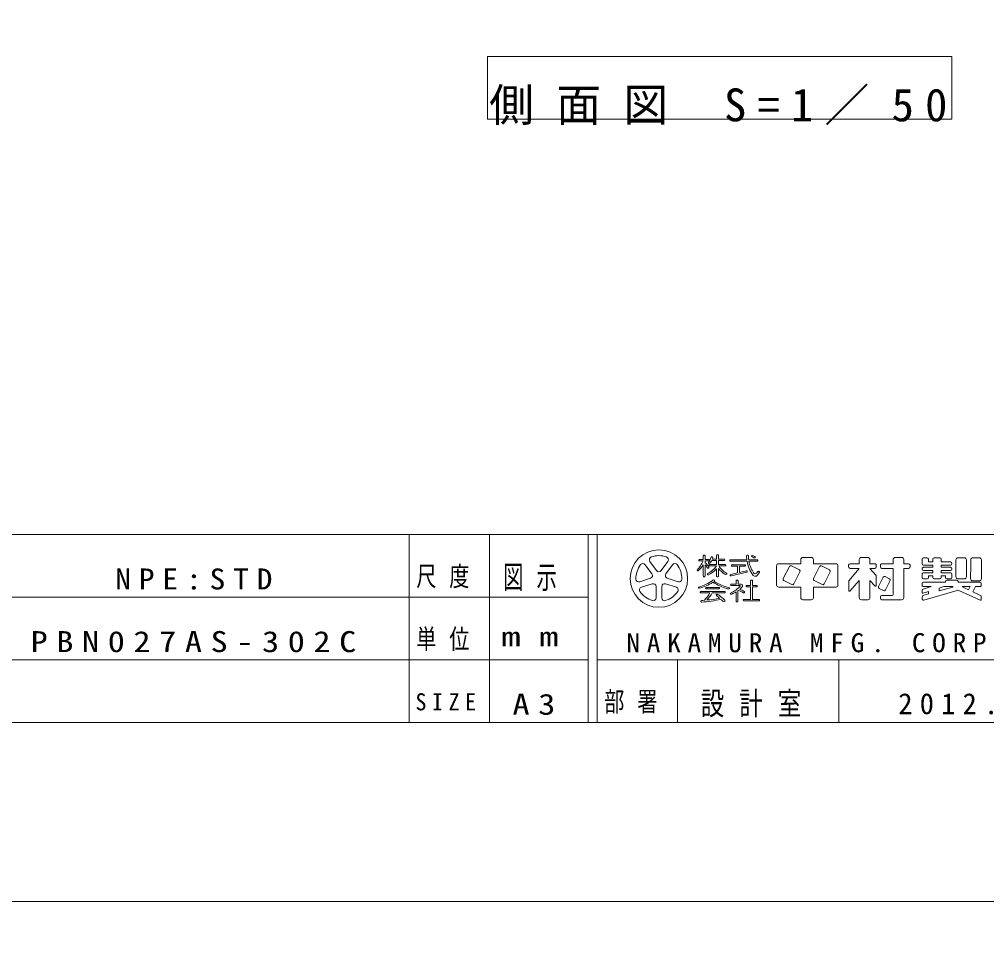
# Model space of a CAD drawing. Units: millimetres on the paper. Extents: x 0 to 420, y -594 to 297.
# Drawn here: x 242.5 to 350.5, y -302.8 to -198.4 of the extents above; entities that cross this region are included whole.
import ezdxf

# ---------------------------------------------------------------- set-up
doc = ezdxf.new("R2010")
doc.units = ezdxf.units.MM
for name, color, linetype, lineweight in [('0_2', 7, 'Continuous', 13), ('2D', 7, 'Continuous', 13), ('FMT', 7, 'Continuous', 13), ('FMT-TXT', 7, 'Continuous', 13), ('TEXT', 7, 'Continuous', 13)]:
    doc.layers.add(name, color=color, linetype=linetype, lineweight=lineweight)
doc.styles.add('ＭＳ ゴシック', font='')
doc.styles.get('ＭＳ ゴシック').set_extended_font_data('MS Gothic')

msp = doc.modelspace()

# ---------------------------------------------------------------- linework, layer by layer
at = {"layer": '0_2'}
for points in [[(0, 0), (420, 0), (420, -297), (0, -297)], [(0, -297), (420, -297), (420, -594), (0, -594)]]:
    msp.add_lwpolyline(points, close=True, dxfattribs=at)
at = {"layer": '2D'}
for p, q in [((294.776, -202.566), (294.776, -209.566)), ((346.633, -202.566), (294.776, -202.566)), ((346.633, -209.566), (346.633, -202.566)), ((294.776, -209.566), (346.633, -209.566))]:
    msp.add_line(p, q, dxfattribs=at)
at = {"layer": 'FMT'}
for p, q in [((28, -256), (403, -256)), ((286, -256), (286, -277)), ((295, -256), (295, -277)), ((306, -256), (306, -277)), ((307, -256), (307, -277)), ((166, -263), (306, -263)), ((166, -270), (306, -270)), ((307, -270), (392, -270)), ((316, -270), (316, -277)), ((334, -270), (334, -277)), ((403, -277), (28, -277))]:
    msp.add_line(p, q, dxfattribs=at)
at = {"layer": 'FMT-TXT'}
for p, q in [((318.944, -258.289), (319, -258.289)), ((320.441, -258.243), (320.5, -258.243)), ((323.808, -258.279), (323.79, -258.279)), ((313.133, -260.39), (312.385, -259.36)), ((313.65, -260.014), (312.902, -258.984)), ((314.168, -260.014), (314.916, -258.984)), ((314.686, -260.39), (315.434, -259.36)), ((318.378, -258.855), (318.378, -258.872)), ((318.864, -258.791), (318.442, -258.791)), ((318.442, -258.936), (318.854, -258.937)), ((318.864, -258.791), (318.864, -258.369)), ((319.078, -260.618), (319.08, -259.374)), ((319.08, -258.369), (319.08, -258.791)), ((319.08, -258.791), (319.482, -258.791)), ((319.482, -258.936), (319.08, -258.937)), ((319.08, -258.937), (319.08, -259.135)), ((319.483, -259.215), (319.484, -259.215)), ((319.544, -259.354), (320.361, -259.354)), ((319.546, -258.855), (319.546, -258.872)), ((320.361, -258.877), (319.828, -258.877)), ((319.834, -258.48), (319.876, -258.492)), ((319.89, -258.733), (320.361, -258.733)), ((320.361, -258.733), (320.361, -258.323)), ((320.361, -259.354), (320.361, -258.877)), ((320.58, -258.323), (320.581, -258.733)), ((320.581, -258.733), (321.206, -258.733)), ((320.581, -258.877), (320.581, -259.354)), ((321.206, -258.878), (320.581, -258.877)), ((320.581, -259.354), (321.327, -259.354)), ((321.27, -258.797), (321.27, -258.814)), ((321.823, -258.875), (321.823, -258.913)), ((323.734, -258.811), (321.887, -258.811)), ((321.887, -258.977), (323.755, -258.977)), ((323.511, -259.357), (322.072, -259.357)), ((324.898, -258.809), (323.94, -258.811)), ((323.967, -258.977), (324.898, -258.977)), ((324.285, -258.361), (324.282, -258.365)), ((324.287, -258.426), (324.517, -258.587)), ((324.384, -258.342), (324.627, -258.444)), ((324.664, -258.549), (324.665, -258.547)), ((324.962, -258.913), (324.962, -258.873)), ((327.295, -259.245), (329.759, -259.246)), ((329.759, -259.246), (329.759, -258.786)), ((329.999, -258.546), (330.933, -258.546)), ((331.173, -258.784), (331.176, -259.246)), ((331.176, -259.246), (333.679, -259.246)), ((336.301, -259.258), (335.271, -259.258)), ((336.302, -258.785), (336.301, -259.258)), ((337.251, -258.546), (336.542, -258.546)), ((337.491, -259.258), (337.491, -258.786)), ((338.033, -259.255), (337.491, -259.258)), ((338.827, -259.255), (340.08, -259.258)), ((340.08, -259.258), (340.08, -258.786)), ((340.32, -258.546), (341.028, -258.546)), ((341.268, -258.785), (341.27, -259.258)), ((341.27, -259.258), (341.806, -259.258)), ((343.319, -259.243), (343.319, -258.743)), ((343.479, -258.583), (343.863, -258.583)), ((344.023, -258.742), (344.024, -259.056)), ((344.024, -259.056), (344.505, -259.056)), ((344.505, -259.056), (344.505, -258.743)), ((344.665, -258.583), (345.285, -258.583)), ((345.445, -258.742), (345.447, -259.056)), ((345.447, -259.056), (346.48, -259.056)), ((346.64, -259.216), (346.64, -259.243)), ((347.102, -260.091), (347.102, -258.823)), ((347.342, -258.583), (348.033, -258.583)), ((348.273, -258.823), (348.273, -260.701)), ((348.746, -259.405), (348.746, -258.823)), ((348.986, -258.583), (349.698, -258.583)), ((349.938, -258.823), (349.938, -260.928)), ((318.226, -260.031), (318.216, -260.024)), ((318.864, -259.386), (318.864, -260.618)), ((319.351, -260.436), (319.356, -260.448)), ((319.443, -259.743), (319.466, -259.732)), ((319.48, -259.434), (319.48, -259.418)), ((320.346, -259.498), (319.544, -259.498)), ((320.361, -259.807), (320.361, -260.637)), ((320.58, -260.638), (320.581, -259.765)), ((321.327, -259.498), (320.598, -259.498)), ((321.391, -259.418), (321.391, -259.434)), ((321.477, -260.414), (321.488, -260.401)), ((321.931, -260.453), (322.682, -260.273)), ((323.723, -260.196), (321.969, -260.61)), ((322.008, -259.421), (322.008, -259.45)), ((322.071, -259.514), (322.682, -259.515)), ((322.682, -259.515), (322.682, -260.273)), ((322.913, -259.515), (323.511, -259.515)), ((322.913, -260.217), (322.913, -259.515)), ((322.913, -260.217), (323.684, -260.032)), ((323.575, -259.451), (323.575, -259.421)), ((323.78, -260.089), (323.782, -260.097)), ((324.662, -260.37), (324.668, -260.37)), ((324.823, -260.296), (324.953, -260.137)), ((324.902, -260.549), (325.124, -260.277)), ((327.055, -261.616), (327.055, -259.485)), ((328.494, -259.56), (327.804, -260.914)), ((328.709, -259.49), (329.601, -259.945)), ((329.671, -260.16), (328.981, -261.514)), ((331.872, -259.56), (331.182, -260.914)), ((332.087, -259.49), (332.979, -259.945)), ((333.049, -260.16), (332.359, -261.514)), ((333.919, -259.486), (333.919, -261.613)), ((335.111, -259.418), (335.111, -259.606)), ((336.301, -259.765), (335.139, -261.165)), ((335.271, -259.766), (336.301, -259.765)), ((337.491, -259.765), (338.175, -260.582)), ((337.491, -259.765), (338.034, -259.765)), ((338.194, -259.605), (338.194, -259.415)), ((338.666, -259.605), (338.666, -259.415)), ((340.08, -259.765), (338.826, -259.765)), ((340.084, -262.638), (340.08, -259.765)), ((341.805, -259.766), (341.27, -259.765)), ((341.27, -259.765), (341.27, -263.03)), ((341.966, -259.418), (341.966, -259.606)), ((343.319, -259.842), (343.319, -259.805)), ((343.319, -260.789), (343.319, -260.414)), ((344.505, -259.403), (343.479, -259.403)), ((343.479, -259.645), (344.505, -259.649)), ((344.505, -260.002), (343.479, -260.002)), ((343.479, -260.254), (344.505, -260.254)), ((344.505, -259.649), (344.505, -259.403)), ((344.505, -260.254), (344.505, -260.002)), ((346.48, -259.403), (345.447, -259.403)), ((345.447, -259.403), (345.447, -259.649)), ((345.447, -259.649), (346.48, -259.649)), ((346.48, -260.004), (345.447, -260.006)), ((345.447, -260.006), (345.447, -260.254)), ((345.447, -260.254), (346.48, -260.254)), ((346.64, -259.809), (346.64, -259.844)), ((346.64, -260.414), (346.64, -260.789)), ((347.101, -260.701), (347.102, -260.091)), ((348.742, -260.927), (348.746, -259.405)), ((312.973, -260.882), (311.762, -261.275)), ((313.17, -261.491), (311.96, -261.884)), ((314.648, -261.491), (315.859, -261.884)), ((314.846, -260.882), (316.056, -261.275)), ((318.944, -260.698), (318.998, -260.698)), ((320.441, -260.717), (320.5, -260.717)), ((321.871, -260.543), (321.871, -260.542)), ((322.532, -261.531), (321.987, -261.531)), ((322.532, -261.156), (322.532, -261.531)), ((322.701, -261.092), (322.596, -261.092)), ((322.765, -261.531), (322.765, -261.156)), ((322.765, -261.531), (323.1, -261.531)), ((324.155, -261.156), (324.156, -261.675)), ((324.32, -261.092), (324.219, -261.092)), ((324.384, -261.675), (324.384, -261.156)), ((324.682, -260.652), (324.685, -260.652)), ((327.874, -261.13), (328.766, -261.584)), ((331.252, -261.13), (332.144, -261.584)), ((335.121, -261.216), (335.121, -262.246)), ((336.301, -261.107), (335.261, -262.299)), ((336.301, -261.107), (336.301, -263.03)), ((337.491, -261.134), (338.055, -261.749)), ((337.494, -263.03), (337.491, -261.134)), ((338.194, -260.633), (338.194, -261.695)), ((338.454, -261.799), (338.976, -260.759)), ((339.191, -260.688), (339.669, -260.928)), ((339.217, -262.183), (339.74, -261.143)), ((343.321, -261.458), (343.321, -261.649)), ((343.871, -260.949), (343.479, -260.949)), ((345.917, -261.298), (343.481, -261.298)), ((344.505, -260.599), (344.031, -260.599)), ((344.031, -260.599), (344.031, -260.789)), ((344.506, -260.782), (344.505, -260.599)), ((345.287, -260.941), (344.666, -260.941)), ((345.447, -260.599), (345.447, -260.781)), ((345.928, -260.599), (345.447, -260.599)), ((345.917, -261.298), (345.917, -261.255)), ((345.928, -260.79), (345.928, -260.599)), ((346.077, -261.095), (347.173, -261.095)), ((346.48, -260.949), (346.088, -260.949)), ((347.333, -261.251), (347.334, -261.298)), ((347.334, -261.298), (349.772, -261.298)), ((348.033, -260.941), (347.341, -260.941)), ((349.698, -261.168), (348.982, -261.168)), ((349.932, -261.458), (349.932, -261.648)), ((313.589, -261.795), (313.589, -263.068)), ((314.229, -261.795), (314.229, -263.068)), ((318.528, -262.456), (318.528, -262.432)), ((318.592, -262.368), (318.879, -262.369)), ((319.607, -262.52), (318.592, -262.52)), ((318.879, -262.369), (321.259, -262.369)), ((319.12, -261.988), (319.12, -261.963)), ((319.184, -261.899), (319.647, -261.898)), ((320.612, -262.052), (319.184, -262.052)), ((319.647, -261.898), (320.612, -261.898)), ((321.259, -262.52), (319.879, -262.52)), ((320.676, -261.962), (320.676, -261.988)), ((321.323, -262.433), (321.323, -262.456)), ((321.704, -262.059), (321.741, -262.059)), ((321.801, -261.997), (321.801, -261.999)), ((321.923, -261.595), (321.923, -261.626)), ((321.987, -261.69), (322.964, -261.69)), ((322.525, -262.395), (322.525, -263.427)), ((322.746, -263.427), (322.746, -262.267)), ((323.661, -261.739), (323.661, -261.768)), ((324.156, -261.675), (323.725, -261.675)), ((323.725, -261.832), (324.156, -261.834)), ((324.156, -261.834), (324.156, -263.24)), ((324.832, -261.676), (324.384, -261.675)), ((324.384, -261.834), (324.831, -261.834)), ((324.384, -263.24), (324.384, -261.834)), ((324.895, -261.77), (324.895, -261.74)), ((329.759, -261.856), (327.295, -261.856)), ((329.763, -263.031), (329.759, -261.856)), ((333.68, -261.853), (331.176, -261.856)), ((331.176, -261.856), (331.176, -263.03)), ((338.525, -262.014), (339.002, -262.254)), ((343.321, -262.236), (343.321, -262.46)), ((344.036, -262.34), (343.425, -262.536)), ((344.314, -261.805), (343.432, -262.084)), ((343.481, -261.809), (344.314, -261.805)), ((343.497, -262.77), (344.036, -262.622)), ((343.525, -263.316), (347.242, -262.233)), ((344.036, -262.34), (344.036, -262.622)), ((345.217, -261.973), (345.761, -261.805)), ((345.217, -262.297), (346.766, -261.871)), ((345.217, -261.973), (345.217, -262.297)), ((346.744, -261.805), (345.761, -261.805)), ((346.744, -261.805), (346.766, -261.871)), ((347.407, -262.244), (349.819, -263.322)), ((347.828, -261.851), (348.502, -262.168)), ((348.699, -261.805), (347.839, -261.805)), ((348.699, -261.805), (348.502, -262.168)), ((349.267, -261.805), (348.977, -262.391)), ((348.977, -262.391), (349.84, -262.797)), ((349.771, -261.808), (349.267, -261.805)), ((322.589, -263.491), (322.682, -263.491)), ((323.336, -263.304), (323.336, -263.34)), ((324.156, -263.24), (323.4, -263.24)), ((323.4, -263.404), (325.101, -263.404)), ((325.101, -263.239), (324.384, -263.24)), ((325.165, -263.34), (325.165, -263.303)), ((330.936, -263.27), (330.003, -263.27)), ((336.541, -263.27), (337.254, -263.27)), ((338.666, -263.11), (338.666, -262.958)), ((338.826, -262.798), (339.924, -262.798)), ((341.03, -263.27), (338.826, -263.27)), ((343.321, -263.001), (343.321, -263.163)), ((349.932, -262.942), (349.932, -263.249))]:
    msp.add_line(p, q, dxfattribs=at)
msp.add_circle((313.909, -260.914), 3.208, dxfattribs=at)
for centre, radius, start, end in [((318.944, -258.369), 0.08, 90, 180), ((319, -258.369), 0.08, 0.03071, 90), ((320.441, -258.323), 0.08, 90, 180), ((320.5, -258.323), 0.08, 0.10171, 90), ((323.79, -258.359), 0.08, 90, 179.05504), ((323.808, -258.379), 0.1, 0.73865, 90), ((313.909, -260.914), 2.567, 142.55159, 181.44841), ((312.126, -259.548), 0.32, 36, 142.55159), ((313.161, -258.796), 0.32, 109.44841, 216), ((313.909, -260.914), 2.567, 70.55159, 109.44841), ((314.657, -258.796), 0.32, 324, 70.55159), ((315.693, -259.548), 0.32, 37.44841, 144), ((313.909, -260.914), 2.567, 358.55159, 37.44841), ((315.276, -257.36), 3.91, 318.53178, 336.218), ((318.442, -258.855), 0.064, 90, 180), ((318.442, -258.872), 0.064, 180, 269.96094), ((317.838, -260.634), 1.947, 31.45806, 50.35526), ((317.113, -261.151), 2.651, 32.81567, 42.09068), ((319.526, -259.147), 0.08, 143.32664, 237.70815), ((318.143, -258.117), 1.644, 323.32664, 345.25207), ((319.544, -259.418), 0.064, 89.95342, 180), ((319.482, -258.855), 0.064, 0, 90), ((319.482, -258.872), 0.064, 270.03997, 0), ((319.527, -259.148), 0.08, 237.70815, 313.1417), ((318.772, -258.342), 1.184, 313.1417, 333.15639), ((319.81, -258.556), 0.08, 73.05496, 165.25207), ((319.853, -258.569), 0.08, 348.15042, 73.05496), ((318.772, -258.342), 1.184, 340.70702, 348.15042), ((321.206, -258.797), 0.064, 0, 90), ((321.206, -258.814), 0.064, 269.90077, 0), ((321.327, -259.418), 0.064, 0, 90), ((321.887, -258.875), 0.064, 90, 180), ((321.887, -258.913), 0.064, 180, 270), ((322.072, -259.421), 0.064, 90, 180), ((323.511, -259.421), 0.064, 0, 90), ((327.231, -258.415), 3.521, 179.05504, 186.44956), ((327.231, -258.415), 3.521, 189.18129, 216.51269), ((327.427, -258.332), 3.52, 180.73865, 187.81715), ((327.427, -258.332), 3.52, 190.56412, 213.61207), ((324.31, -258.393), 0.04, 135, 235.13411), ((324.349, -258.425), 0.09, 67.11966, 135), ((324.574, -258.504), 0.1, 235.13411, 333.70884), ((324.598, -258.513), 0.075, 333.70884, 67.11966), ((324.898, -258.873), 0.064, 0, 90.06898), ((324.898, -258.913), 0.064, 270, 0), ((327.295, -259.485), 0.24, 89.97387, 180), ((329.999, -258.786), 0.24, 90, 180), ((330.933, -258.786), 0.24, 0.37848, 90), ((333.679, -259.486), 0.24, 0, 90), ((335.271, -259.418), 0.16, 90, 180), ((336.542, -258.786), 0.24, 90, 179.83438), ((337.251, -258.786), 0.24, 0, 90), ((338.034, -259.415), 0.16, 0, 90.29595), ((338.826, -259.415), 0.16, 89.85289, 180), ((340.32, -258.786), 0.24, 90, 180), ((341.028, -258.786), 0.24, 0.31285, 90), ((341.806, -259.418), 0.16, 0, 90), ((343.479, -258.743), 0.16, 90, 180), ((343.479, -259.243), 0.16, 180, 270), ((343.863, -258.743), 0.16, 0.23357, 90), ((344.665, -258.743), 0.16, 90, 180), ((345.285, -258.743), 0.16, 0.33362, 90), ((346.48, -259.216), 0.16, 0, 90), ((346.48, -259.243), 0.16, 270.01808, 0), ((347.342, -258.823), 0.24, 90, 180), ((348.033, -258.823), 0.24, 0, 90), ((348.986, -258.823), 0.24, 90, 180), ((349.698, -258.823), 0.24, 0, 90), ((312.874, -260.578), 0.32, 288, 36), ((313.909, -259.825), 0.32, 216, 324), ((314.945, -260.578), 0.32, 144, 252), ((318.243, -259.982), 0.05, 138.53178, 236.5396), ((318.254, -259.989), 0.05, 236.5396, 308.62833), ((316.616, -257.94), 2.673, 308.62833, 327.25422), ((319.408, -259.671), 0.08, 212.81567, 296.25232), ((319.409, -260.41), 0.064, 118.38978, 204.04766), ((319.429, -260.415), 0.08, 204.04766, 298.15867), ((318.025, -257.849), 2.847, 298.38978, 324.61681), ((319.43, -259.66), 0.08, 296.25232, 31.45806), ((317.773, -257.322), 3.589, 298.15867, 316.15596), ((319.544, -259.434), 0.064, 180, 270), ((322.675, -258.261), 2.579, 215.68313, 237.27131), ((323.311, -257.504), 3.367, 216.30733, 236.72135), ((321.367, -260.296), 0.16, 237.27131, 319.03632), ((321.327, -259.434), 0.064, 269.99752, 0), ((321.428, -260.372), 0.064, 319.03632, 56.72135), ((321.95, -260.531), 0.08, 103.48779, 188.39767), ((322.072, -259.45), 0.064, 180, 269.8862), ((323.511, -259.451), 0.064, 270, 0), ((323.703, -260.11), 0.08, 15.34193, 103.48779), ((323.705, -260.118), 0.08, 283.27187, 15.34193), ((324.662, -260.17), 0.2, 213.61207, 270), ((324.668, -260.17), 0.2, 270, 320.82004), ((325.038, -260.207), 0.11, 320.82004, 140.82004), ((328.637, -259.633), 0.16, 63, 153), ((329.528, -260.087), 0.16, 333, 63), ((332.015, -259.633), 0.16, 63, 153), ((332.906, -260.087), 0.16, 333, 63), ((335.271, -259.606), 0.16, 180, 270.05143), ((338.034, -259.605), 0.16, 270, 0), ((338.826, -259.605), 0.16, 180, 270), ((341.806, -259.606), 0.16, 269.91201, 0), ((343.479, -259.805), 0.16, 89.8126, 180), ((343.479, -259.842), 0.16, 180, 270), ((343.479, -260.414), 0.16, 89.98781, 180), ((346.48, -259.809), 0.16, 0, 90), ((346.48, -259.844), 0.16, 270.08449, 0), ((346.48, -260.414), 0.16, 0, 90), ((311.664, -260.971), 0.32, 181.44841, 288), ((313.269, -261.795), 0.32, 0, 108), ((314.549, -261.795), 0.32, 72, 180), ((316.155, -260.971), 0.32, 252, 358.55159), ((316.938, -257.041), 5.037, 286.5979, 306.30669), ((317.594, -257.92), 4.136, 281.27769, 304.53893), ((318.944, -260.618), 0.08, 180, 270), ((318.998, -260.618), 0.08, 270, 359.92302), ((320.03, -261.249), 0.185, 80.51157, 126.30669), ((323.561, -255.27), 7.058, 239.12538, 253.54383), ((320.047, -261.146), 0.08, 359.89486, 80.51157), ((323.906, -254.343), 7.887, 240.99984, 254.13419), ((320.001, -261.146), 0.126, 310.55637, 359.89486), ((320.441, -260.637), 0.08, 180, 270), ((320.5, -260.637), 0.08, 270, 359.94756), ((321.95, -260.532), 0.08, 188.39767, 283.27187), ((321.987, -261.595), 0.064, 90, 180), ((322.596, -261.156), 0.064, 90, 180.11549), ((322.701, -261.156), 0.064, 0, 90), ((323.1, -261.691), 0.16, 326.5956, 90), ((324.219, -261.156), 0.064, 90, 180.12691), ((324.32, -261.156), 0.064, 0, 90), ((324.682, -260.302), 0.35, 216.51269, 270), ((324.685, -260.372), 0.28, 270, 320.82004), ((327.947, -260.987), 0.16, 153, 243), ((328.838, -261.441), 0.16, 243, 333), ((331.325, -260.987), 0.16, 153, 243), ((332.216, -261.441), 0.16, 243, 333), ((335.201, -261.216), 0.08, 140.32511, 180), ((338.114, -260.633), 0.08, 0, 39.94734), ((339.119, -260.831), 0.16, 63.30137, 153.30137), ((339.597, -261.071), 0.16, 333.30137, 63.30137), ((343.479, -260.789), 0.16, 180, 270), ((343.481, -261.458), 0.16, 90, 180), ((343.871, -260.789), 0.16, 270, 0), ((344.666, -260.781), 0.16, 180.28179, 270), ((345.287, -260.781), 0.16, 270, 0), ((346.077, -261.255), 0.16, 90, 180), ((346.088, -260.789), 0.16, 180.19263, 270), ((346.48, -260.789), 0.16, 270, 0), ((347.341, -260.701), 0.24, 179.95491, 270), ((347.173, -261.255), 0.16, 1.17868, 90), ((348.033, -260.701), 0.24, 270, 0), ((348.982, -260.928), 0.24, 179.88125, 270), ((349.698, -260.928), 0.24, 270, 0), ((349.772, -261.458), 0.16, 0, 90), ((312.059, -262.188), 0.32, 108, 214.55159), ((313.909, -260.914), 2.567, 214.55159, 253.44841), ((313.909, -260.914), 2.567, 286.55159, 325.44841), ((315.76, -262.188), 0.32, 325.44841, 72), ((318.392, -261.922), 0.056, 106.5979, 281.27769), ((318.592, -262.432), 0.064, 89.75609, 180), ((318.592, -262.456), 0.064, 180, 270), ((316.606, -260.888), 3.416, 314.36877, 331.45657), ((319.184, -261.963), 0.064, 90.09097, 180), ((319.184, -261.988), 0.064, 180, 270), ((316.259, -260.276), 4.259, 314.66895, 328.19587), ((320.612, -261.962), 0.064, 0, 90), ((320.612, -261.988), 0.064, 270, 0), ((321.259, -262.433), 0.064, 0, 90), ((321.259, -262.456), 0.064, 270, 0), ((321.704, -261.559), 0.5, 253.54383, 270), ((321.741, -261.999), 0.06, 270, 0), ((321.731, -261.997), 0.07, 0, 74.13419), ((321.947, -262.59), 0.06, 114.05223, 254.34738), ((320.618, -259.613), 3.2, 294.05223, 317.937), ((321.987, -261.626), 0.064, 180, 270), ((320.346, -258.832), 4.176, 294.3427, 301.46375), ((321.8, -260.835), 1.716, 303.44766, 305.5445), ((322.005, -264.366), 2.277, 55.91756, 69.61834), ((321.8, -260.835), 1.716, 311.47782, 326.5956), ((322.13, -264.73), 2.731, 61.15895, 72.81614), ((322.964, -261.73), 0.04, 317.937, 90), ((323.449, -262.231), 0.3, 235.91756, 255.58401), ((323.399, -262.425), 0.1, 255.58401, 61.15895), ((323.725, -261.739), 0.064, 90, 180), ((323.725, -261.768), 0.064, 180, 269.79364), ((324.831, -261.74), 0.064, 0, 89.82496), ((324.831, -261.77), 0.064, 270, 0), ((327.295, -261.616), 0.24, 180, 270), ((333.679, -261.613), 0.24, 270.07124, 0), ((335.201, -262.246), 0.08, 180, 318.90041), ((338.114, -261.695), 0.08, 222.49695, 0), ((338.597, -261.871), 0.16, 153.30137, 243.30137), ((339.074, -262.111), 0.16, 243.30137, 333.30137), ((343.481, -261.649), 0.16, 180, 270.23105), ((343.481, -262.236), 0.16, 107.53601, 180), ((343.401, -262.46), 0.08, 180, 287.82368), ((347.309, -262.463), 0.24, 65.92748, 106.25077), ((347.839, -261.829), 0.024, 90, 244.8124), ((349.772, -261.648), 0.16, 269.65449, 0), ((313.269, -263.068), 0.32, 253.44841, 0), ((314.549, -263.068), 0.32, 180, 286.55159), ((318.68, -263.461), 0.0882, 100.57146, 275.28138), ((319.27, -266.622), 3.303, 94.7858, 100.57146), ((316.725, -242.306), 21.334, 275.28138, 281.09041), ((318.01, -247.559), 15.794, 274.51667, 279.78158), ((320.392, -262.736), 0.069, 73.96526, 223.41964), ((324.532, -258.819), 5.769, 223.41964, 228.2791), ((320.218, -263.343), 0.7, 54.05931, 73.96526), ((317.61, -266.94), 5.143, 44.77854, 54.05931), ((324.532, -258.819), 5.769, 230.05909, 233.8086), ((321.187, -263.39), 0.104, 233.8086, 44.77854), ((321.985, -262.455), 0.2, 254.34738, 294.3427), ((322.589, -263.427), 0.064, 180, 270), ((322.682, -263.427), 0.064, 270, 0.07609), ((323.4, -263.304), 0.064, 90, 180), ((323.4, -263.34), 0.064, 180, 270), ((325.101, -263.303), 0.064, 0, 90.06778), ((325.101, -263.34), 0.064, 270, 0), ((330.003, -263.03), 0.24, 180.14812, 270), ((330.936, -263.03), 0.24, 270, 0), ((336.541, -263.03), 0.24, 180, 270), ((337.254, -263.03), 0.24, 270, 0.09198), ((338.826, -262.958), 0.16, 90, 180), ((338.826, -263.11), 0.16, 180, 270), ((339.924, -262.638), 0.16, 270, 0.08669), ((341.03, -263.03), 0.24, 270, 0), ((343.561, -263.001), 0.24, 105.37709, 180), ((343.481, -263.163), 0.16, 180, 286.25077), ((349.852, -263.249), 0.08, 245.92748, 0), ((349.772, -262.942), 0.16, 0, 64.8124)]:
    msp.add_arc(centre, radius, start, end, dxfattribs=at)

# ---------------------------------------------------------------- texts
at = {"layer": 'FMT-TXT', "attachment_point": 7, "style": 'ＭＳ ゴシック'}
for s, insert, char_height in [('\\T1.64;\\W0.75;尺度', (286.8, -262), 2.199), ('\\T1.64;\\W0.65;図示', (296.51, -262.3), 2.566), ('\\T1.5;\\W1.1;NPE:STD', (253.174, -262.167), 2.346), ('\\T1.5;\\W1.2;PBN027AS-302C', (243.711, -269.167), 2.346), ('\\T1.64;\\W0.75;単位', (286.8, -269), 2.199), ('\\T1.95;\\W1.45;mm', (296.286, -268.5), 2.199), ('\\T1.5;\\W1.05;NAKAMURA\\~MFG.\\~CORPORATION', (310.279, -269.175), 2.126), ('\\T1.64;\\W0.75;部署', (307.8, -276), 2.199), ('\\T1.64;\\W0.75;設計室', (318.583, -276.417), 2.566), ('\\T1.5;\\W0.95;SIZE', (286.711, -275.667), 1.906), ('\\T1.5;\\W1.2;A3', (297.551, -276.167), 2.346), ('\\T1.5;2012.06.26', (340.653, -276.104), 2.346)]:
    msp.add_mtext(s, dxfattribs=dict(at, insert=insert, char_height=char_height))
at = {"layer": 'TEXT', "insert": (294.943, -210.233), "char_height": 3.666, "attachment_point": 7, "style": 'ＭＳ ゴシック'}
msp.add_mtext('\\T1.5;側面図\\~S=1／50', dxfattribs=at)

doc.saveas('drawing.dxf')
